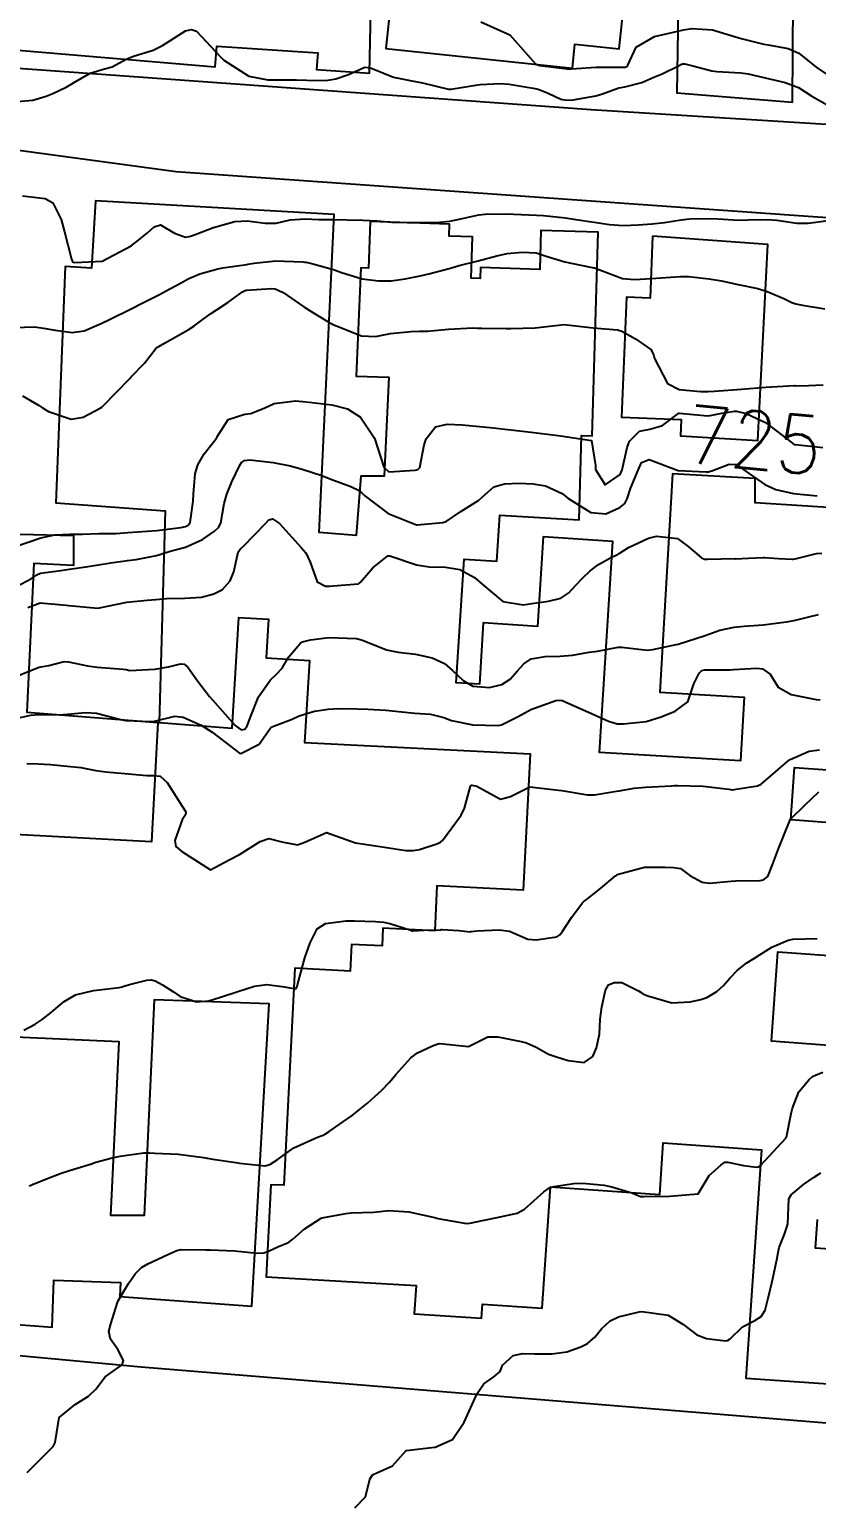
# Model space of a CAD drawing. Header units: metres. Extents: x 307586 to 320046, y 7427249 to 7434250.
# Drawn here: x 309551.4 to 309605.9, y 7432374 to 7432475.7 of the extents above; entities that cross this region are included whole.
import ezdxf
from ezdxf.enums import TextEntityAlignment as Align

# ---------------------------------------------------------------- set-up
doc = ezdxf.new("R2010")
doc.units = ezdxf.units.M
doc.header["$MEASUREMENT"] = 0
for name, color, linetype in [('Cotas', 45, 'Continuous'), ('Curvas de Nivel 1m', 11, 'Continuous'), ('Curvas de Nivel 5m', 15, 'Continuous'), ('Edificações', 30, 'Continuous'), ('Vias Primárias', 230, 'Continuous')]:
    doc.layers.add(name, color=color, linetype=linetype)
doc.styles.add('Style-STANDARD', font='STANDARD.shx')

msp = doc.modelspace()

# ---------------------------------------------------------------- linework, layer by layer
at = {"layer": 'Curvas de Nivel 1m', "flags": 128}
for points, elevation in [([(309550.59, 7432470.7), (309551.68, 7432470.8), (309552.6, 7432471.08), (309553.05, 7432471.25), (309553.97, 7432471.69), (309554.37, 7432471.92), (309554.61, 7432472.07), (309555.63, 7432472.66), (309556.62, 7432472.96), (309557.16, 7432473.11), (309558.13, 7432473.64), (309558.63, 7432473.83), (309560, 7432474.25), (309560.64, 7432474.57), (309562.22, 7432475.59), (309562.65, 7432475.68), (309563, 7432475.58), (309564.64, 7432473.8), (309564.88, 7432473.56), (309566.62, 7432472.45), (309567.93, 7432472.2), (309568.61, 7432472.21), (309569.9, 7432472.21), (309570.61, 7432472.19), (309571.93, 7432472.16), (309572.62, 7432472.27), (309573.49, 7432472.58), (309574.63, 7432473.09), (309575.03, 7432473.04), (309576.62, 7432472.39), (309577.88, 7432472.13), (309578.61, 7432472), (309580.42, 7432471.55), (309580.61, 7432471.55), (309582.14, 7432471.82), (309582.61, 7432471.87), (309584, 7432471.94), (309584.61, 7432471.9), (309586.28, 7432471.63), (309586.61, 7432471.55), (309587.31, 7432471.29), (309588.19, 7432470.86), (309588.6, 7432470.79), (309589.04, 7432470.82), (309590.6, 7432471.09), (309591.06, 7432471.24), (309592.2, 7432471.64), (309592.61, 7432471.71), (309593.79, 7432472.03), (309594.62, 7432472.39), (309595.2, 7432472.62), (309596.31, 7432473.18), (309596.53, 7432473.29), (309596.63, 7432473.3), (309596.76, 7432473.3), (309597.3, 7432473.17), (309598.63, 7432472.83), (309598.98, 7432472.79), (309600.63, 7432472.69), (309601.14, 7432472.61), (309602.62, 7432472.27), (309603.69, 7432472.02), (309604.61, 7432471.67), (309605.54, 7432471.07), (309606.6, 7432470.48)], 721), ([(309550.97, 7432464.17), (309552.52, 7432464), (309553.06, 7432463.69), (309553.64, 7432462.55), (309553.86, 7432461.69), (309554.34, 7432459.8), (309554.39, 7432459.68), (309554.46, 7432459.59), (309554.57, 7432459.57), (309556.46, 7432459.66), (309558.47, 7432460.72), (309558.99, 7432461.11), (309559.61, 7432461.62), (309560.07, 7432462.03), (309560.49, 7432462.17), (309561.48, 7432461.59), (309562.22, 7432461.32), (309562.48, 7432461.37), (309562.64, 7432461.42), (309563.08, 7432461.57), (309564.09, 7432461.97), (309564.49, 7432462.09), (309565.65, 7432462.4), (309566.5, 7432462.46), (309567.73, 7432462.28), (309568.49, 7432462.29), (309569.47, 7432462.53), (309570.5, 7432462.59), (309571.43, 7432462.55), (309572.5, 7432462.54), (309573.42, 7432462.53), (309574.5, 7432462.5), (309575.49, 7432462.44), (309576.5, 7432462.37), (309577.56, 7432462.34), (309578.5, 7432462.34), (309579.54, 7432462.33), (309580.5, 7432462.42), (309581.27, 7432462.59), (309582.51, 7432462.86), (309582.94, 7432462.91), (309584.51, 7432462.93), (309584.9, 7432462.92), (309586.51, 7432462.85), (309586.99, 7432462.81), (309588.5, 7432462.65), (309589.22, 7432462.54), (309590.5, 7432462.35), (309591.54, 7432462.19), (309592.5, 7432462.13), (309593.53, 7432462.18), (309594.5, 7432462.25), (309595.35, 7432462.34), (309596.5, 7432462.51), (309597.1, 7432462.58), (309598.5, 7432462.62), (309599.05, 7432462.6), (309600.5, 7432462.5), (309601.11, 7432462.51), (309602.5, 7432462.55), (309603.11, 7432462.49), (309604.5, 7432462.28), (309605.29, 7432462.29), (309606.5, 7432462.44)], 722), ([(309550.41, 7432455.08), (309551.8, 7432455.11), (309552.41, 7432455.03), (309553.21, 7432454.89), (309554.4, 7432454.72), (309555.22, 7432454.85), (309556.41, 7432455.35), (309557.03, 7432455.65), (309558.42, 7432456.35), (309559.28, 7432456.77), (309560.43, 7432457.35), (309560.89, 7432457.6), (309561.88, 7432458.15), (309562.45, 7432458.46), (309563.23, 7432458.79), (309564.46, 7432459.12), (309564.82, 7432459.19), (309566.46, 7432459.44), (309566.54, 7432459.46), (309566.97, 7432459.53), (309568.46, 7432459.68), (309570.35, 7432459.61), (309570.46, 7432459.6), (309570.57, 7432459.6), (309571.04, 7432459.48), (309572.46, 7432459.08), (309573.02, 7432458.88), (309574.45, 7432458.45), (309575.58, 7432458.29), (309576.45, 7432458.29), (309577.42, 7432458.43), (309578.45, 7432458.64), (309579.05, 7432458.78), (309580.46, 7432459.16), (309580.62, 7432459.21), (309581.16, 7432459.36), (309582.47, 7432459.69), (309583.75, 7432460.04), (309584.47, 7432460.2), (309585.5, 7432460.28), (309586.47, 7432460.23), (309587.18, 7432460), (309588.47, 7432459.61), (309590.24, 7432459.25), (309590.46, 7432459.21), (309590.52, 7432459.19), (309592.45, 7432458.47), (309593.27, 7432458.39), (309594.45, 7432458.47), (309595.13, 7432458.51), (309596.45, 7432458.61), (309597.02, 7432458.6), (309598.45, 7432458.43), (309599.29, 7432458.3), (309600.45, 7432458.05), (309601.8, 7432457.76), (309602.44, 7432457.57), (309603.6, 7432457.09), (309604.16, 7432456.81), (309604.43, 7432456.7), (309604.89, 7432456.62), (309606.43, 7432456.37)], 723), ([(309550.97, 7432450.34), (309552.07, 7432449.7), (309552.34, 7432449.52), (309552.76, 7432449.27), (309554.33, 7432448.74), (309555.15, 7432448.86), (309556.34, 7432449.49), (309556.44, 7432449.56), (309556.54, 7432449.66), (309558.36, 7432451.53), (309558.41, 7432451.58), (309558.45, 7432451.63), (309559.4, 7432452.6), (309560.19, 7432453.61), (309560.3, 7432453.71), (309560.39, 7432453.76), (309560.77, 7432453.98), (309562.41, 7432454.92), (309562.81, 7432455.17), (309563.37, 7432455.57), (309563.97, 7432456.01), (309564.42, 7432456.32), (309565.16, 7432456.81), (309566.17, 7432457.54), (309566.35, 7432457.63), (309566.43, 7432457.65), (309568.19, 7432457.76), (309568.44, 7432457.74), (309568.99, 7432457.5), (309570.42, 7432456.5), (309571.04, 7432456.1), (309572.09, 7432455.46), (309572.3, 7432455.35), (309572.41, 7432455.29), (309572.71, 7432455.16), (309574.4, 7432454.5), (309575.37, 7432454.46), (309576.41, 7432454.66), (309577.81, 7432454.8), (309578.41, 7432454.81), (309578.97, 7432454.83), (309580.41, 7432454.95), (309582.1, 7432455.04), (309582.41, 7432455.03), (309582.72, 7432455.03), (309584.41, 7432455.01), (309584.72, 7432455.01), (309586.41, 7432455.06), (309588.41, 7432455.27), (309590.41, 7432455.06), (309592.11, 7432454.92), (309592.41, 7432454.83), (309593.34, 7432454.28), (309594.4, 7432453.54), (309594.58, 7432453.2), (309594.65, 7432452.93), (309595.55, 7432451.19), (309596.36, 7432450.79), (309597.84, 7432450.64), (309598.36, 7432450.65), (309598.82, 7432450.68), (309600.36, 7432450.79), (309600.68, 7432450.8), (309602.36, 7432450.95), (309604.33, 7432451.05), (309604.36, 7432451.05), (309604.4, 7432451.04), (309605.31, 7432451.07), (309606.32, 7432451.11)], 724), ([(309550.19, 7432436.98), (309551.59, 7432437.71), (309551.94, 7432437.96), (309552.2, 7432438.07), (309553.62, 7432438.26), (309554.2, 7432438.36), (309555.34, 7432438.53), (309556.21, 7432438.65), (309557.07, 7432438.79), (309558.21, 7432438.96), (309558.81, 7432439.03), (309560.22, 7432439.3), (309560.45, 7432439.38), (309561.16, 7432439.6), (309562.23, 7432439.88), (309563.4, 7432440.4), (309564.24, 7432440.99), (309564.53, 7432441.26), (309564.68, 7432441.56), (309564.91, 7432442.91), (309565.08, 7432443.55), (309565.44, 7432444.39), (309565.99, 7432445.54), (309566.1, 7432445.74), (309566.3, 7432445.87), (309566.67, 7432445.91), (309568.3, 7432445.74), (309569.46, 7432445.5), (309570.29, 7432445.27), (309571.65, 7432444.83), (309572.28, 7432444.59), (309573.66, 7432444.07), (309574.28, 7432443.77), (309574.64, 7432443.44), (309576.25, 7432442.2), (309578.21, 7432441.43), (309578.24, 7432441.42), (309580.03, 7432441.59), (309580.25, 7432441.66), (309581.27, 7432442.34), (309582.27, 7432442.97), (309582.49, 7432443.11), (309582.75, 7432443.34), (309583.55, 7432444.06), (309584.28, 7432444.25), (309585.29, 7432444.3), (309586.28, 7432444.27), (309587.13, 7432444.13), (309588.28, 7432443.6), (309588.67, 7432443.27), (309590.26, 7432442.27), (309591.3, 7432442.19), (309592.26, 7432442.62), (309592.61, 7432442.89), (309592.76, 7432443.22), (309593, 7432443.93), (309593.52, 7432445.21), (309593.77, 7432445.73), (309594.3, 7432445.95), (309596.29, 7432445.18), (309598.24, 7432445.1), (309598.29, 7432445.09), (309598.36, 7432445.08), (309598.63, 7432445.15), (309599.82, 7432445.61), (309600.3, 7432445.59), (309601.01, 7432445.12), (309602.28, 7432444.21), (309603.04, 7432443.86), (309604.28, 7432443.6), (309605.91, 7432443.43)], 726), ([(309551.33, 7432435.71), (309552.18, 7432436.03), (309553.98, 7432435.87), (309554.17, 7432435.84), (309556.17, 7432435.66), (309558.18, 7432436.08), (309559.58, 7432436.22), (309560.18, 7432436.26), (309560.92, 7432436.34), (309562.18, 7432436.35), (309563.34, 7432436.41), (309564.18, 7432436.64), (309564.79, 7432436.96), (309565.33, 7432437.55), (309565.57, 7432438.17), (309565.88, 7432439.54), (309566.02, 7432439.75), (309566.23, 7432439.96), (309567.76, 7432441.52), (309568, 7432441.76), (309568.25, 7432441.83), (309568.74, 7432441.51), (309570.23, 7432439.86), (309570.4, 7432439.67), (309570.56, 7432439.48), (309570.85, 7432438.84), (309571.33, 7432437.47), (309571.91, 7432437.18), (309572.19, 7432437.18), (309572.44, 7432437.21), (309574.19, 7432437.35), (309574.25, 7432437.38), (309574.31, 7432437.44), (309575.18, 7432438.46), (309576.22, 7432439.28), (309576.36, 7432439.28), (309578.21, 7432438.66), (309579.08, 7432438.51), (309580.21, 7432438.5), (309581.19, 7432438.34), (309582.21, 7432437.79), (309582.75, 7432437.33), (309584.18, 7432436.11), (309585.59, 7432435.9), (309586.18, 7432435.99), (309587.32, 7432436.15), (309588.19, 7432436.36), (309588.73, 7432436.73), (309589.23, 7432437.26), (309589.7, 7432437.76), (309590.21, 7432438.25), (309590.78, 7432438.68), (309591.77, 7432439.23), (309592.09, 7432439.36), (309592.22, 7432439.43), (309592.87, 7432439.86), (309594.24, 7432440.5), (309594.79, 7432440.64), (309596.24, 7432440.48), (309596.99, 7432439.92), (309597.91, 7432439.15), (309598.12, 7432439.05), (309598.22, 7432439.05), (309598.32, 7432439.05), (309600.22, 7432439.09), (309600.27, 7432439.08), (309601.17, 7432439.12), (309602.17, 7432439.16), (309602.22, 7432439.16), (309602.27, 7432439.16), (309603.23, 7432439.09), (309604.18, 7432439.04), (309604.22, 7432439.04), (309604.26, 7432439.05), (309604.39, 7432439.08), (309605.86, 7432439.43), (309606.23, 7432439.47)], 727), ([(309550.11, 7432430.78), (309551.93, 7432431.51), (309552.12, 7432431.58), (309552.22, 7432431.6), (309552.77, 7432431.69), (309553.85, 7432431.96), (309554.13, 7432431.94), (309555.45, 7432431.67), (309556.12, 7432431.59), (309557.93, 7432431.44), (309558.12, 7432431.41), (309558.38, 7432431.36), (309560.12, 7432431.44), (309561.05, 7432431.6), (309561.89, 7432431.82), (309562.13, 7432431.78), (309562.38, 7432431.58), (309563.05, 7432430.63), (309563.89, 7432429.56), (309564.1, 7432429.32), (309565.66, 7432427.54), (309566.08, 7432427.24), (309566.34, 7432427.28), (309566.5, 7432427.53), (309566.74, 7432428.18), (309567.28, 7432429.52), (309568.11, 7432430.71), (309568.53, 7432431.09), (309568.91, 7432431.5), (309569.36, 7432432.27), (309570.15, 7432433.21), (309570.32, 7432433.32), (309570.87, 7432433.48), (309572.15, 7432433.62), (309574.02, 7432433.57), (309574.15, 7432433.55), (309574.48, 7432433.44), (309576.14, 7432432.78), (309576.94, 7432432.61), (309578.14, 7432432.48), (309579.29, 7432432.22), (309580.13, 7432431.83), (309580.69, 7432431.36), (309581.43, 7432430.66), (309582.11, 7432430.27), (309583.26, 7432430.18), (309584.11, 7432430.37), (309584.68, 7432430.75), (309585.17, 7432431.31), (309585.62, 7432431.82), (309586.14, 7432432.16), (309587.11, 7432432.32), (309588.14, 7432432.33), (309588.98, 7432432.42), (309590.14, 7432432.61), (309590.71, 7432432.68), (309592.15, 7432432.97), (309592.4, 7432432.97), (309594.15, 7432432.76), (309594.55, 7432432.79), (309596.15, 7432433.15), (309596.18, 7432433.15), (309596.3, 7432433.18), (309598.16, 7432433.78), (309599.18, 7432434.13), (309600.17, 7432434.35), (309600.87, 7432434.42), (309602.17, 7432434.51), (309603.79, 7432434.71), (309604.17, 7432434.78), (309604.41, 7432434.84), (309605.34, 7432435.07), (309606.01, 7432435.23)], 728), ([(309550.08, 7432427.93), (309551.54, 7432428.25), (309552.08, 7432428.3), (309553.47, 7432428.29), (309554.08, 7432428.33), (309555.31, 7432428.45), (309556.08, 7432428.39), (309557.75, 7432427.96), (309558.08, 7432427.9), (309559.86, 7432427.82), (309560.08, 7432427.85), (309561.49, 7432428.18), (309562.08, 7432428.13), (309563.32, 7432427.57), (309564.08, 7432427.09), (309565.96, 7432425.64), (309566.05, 7432425.61), (309567.32, 7432426.26), (309568.08, 7432427.33), (309568.16, 7432427.43), (309568.38, 7432427.51), (309569.6, 7432427.98), (309570.09, 7432428.21), (309571.16, 7432428.54), (309572.1, 7432428.67), (309572.83, 7432428.72), (309574.1, 7432428.69), (309574.84, 7432428.68), (309576.09, 7432428.61), (309577.18, 7432428.49), (309578.09, 7432428.4), (309579.16, 7432428.32), (309580.09, 7432428.09), (309580.63, 7432427.9), (309582.09, 7432427.59), (309583.85, 7432427.55), (309584.09, 7432427.59), (309585.24, 7432428.16), (309586.1, 7432428.65), (309587.84, 7432429.27), (309588.1, 7432429.3), (309588.28, 7432429.27), (309590.1, 7432428.46), (309591.49, 7432427.84), (309592.09, 7432427.66), (309592.51, 7432427.65), (309594.09, 7432427.83), (309595.13, 7432428.15), (309596.1, 7432428.54), (309596.97, 7432429.17), (309597.37, 7432430.42), (309597.75, 7432431.16), (309597.94, 7432431.34), (309598.13, 7432431.39), (309599.86, 7432431.4), (309600.13, 7432431.41), (309601.73, 7432431.51), (309602.13, 7432431.46), (309602.67, 7432431.1), (309603.22, 7432430.2), (309604.11, 7432429.69), (309605.83, 7432429.34), (309606.11, 7432429.32)], 729), ([(309551.06, 7432406.47), (309551.83, 7432406.88), (309552.32, 7432407.21), (309552.94, 7432407.69), (309553.43, 7432408.1), (309553.85, 7432408.46), (309554.62, 7432408.91), (309555.86, 7432409.22), (309557.65, 7432409.42), (309557.86, 7432409.48), (309557.97, 7432409.52), (309558.35, 7432409.63), (309559.56, 7432409.92), (309559.87, 7432409.96), (309560.14, 7432409.88), (309560.65, 7432409.6), (309561.39, 7432409.12), (309561.85, 7432408.79), (309563, 7432408.42), (309563.85, 7432408.51), (309564.65, 7432408.76), (309565.86, 7432409.15), (309567, 7432409.52), (309567.86, 7432409.64), (309568.91, 7432409.5), (309569.86, 7432409.34), (309569.95, 7432409.49), (309569.98, 7432409.6), (309570.48, 7432411.48), (309570.86, 7432412.51), (309571.33, 7432413.47), (309571.92, 7432413.86), (309573.33, 7432414.04), (309573.92, 7432414.04), (309575.36, 7432413.99), (309575.92, 7432413.95), (309576.36, 7432413.86), (309577.8, 7432413.39), (309577.91, 7432413.35), (309577.96, 7432413.34), (309578.74, 7432413.38), (309579.86, 7432413.42), (309579.91, 7432413.43), (309579.97, 7432413.43), (309581.14, 7432413.36), (309581.91, 7432413.28), (309581.97, 7432413.29), (309582.39, 7432413.34), (309583.91, 7432413.42), (309584.63, 7432413.31), (309585.9, 7432412.77), (309586.48, 7432412.72), (309587.91, 7432412.92), (309588.12, 7432413.06), (309588.28, 7432413.27), (309588.92, 7432414.27), (309589.65, 7432415.25), (309589.8, 7432415.39), (309589.94, 7432415.48), (309590.93, 7432416.26), (309591.96, 7432417.14), (309592.01, 7432417.18), (309592.09, 7432417.23), (309593.97, 7432417.74), (309595.4, 7432417.75), (309595.97, 7432417.73), (309596.46, 7432417.66), (309597.11, 7432417.16), (309597.96, 7432416.7), (309598.46, 7432416.64), (309599.96, 7432416.77), (309600.29, 7432416.79), (309601.96, 7432416.83), (309602.2, 7432416.87), (309602.5, 7432417.1), (309602.85, 7432417.97), (309603.26, 7432419.09), (309604, 7432420.91), (309604.05, 7432421.04), (309604.08, 7432421.08), (309605.05, 7432422.03), (309606.03, 7432422.96)], 731), ([(309551.43, 7432395.7), (309551.62, 7432395.78), (309551.69, 7432395.81), (309553.03, 7432396.36), (309553.71, 7432396.6), (309554.52, 7432396.86), (309555.72, 7432397.23), (309556.04, 7432397.33), (309557.16, 7432397.64), (309557.72, 7432397.76), (309559.35, 7432397.99), (309559.73, 7432397.99), (309560.1, 7432397.97), (309561.73, 7432397.89), (309563.65, 7432397.63), (309563.72, 7432397.62), (309564.13, 7432397.56), (309565.72, 7432397.32), (309565.97, 7432397.28), (309567.72, 7432397.09), (309568.05, 7432397.17), (309568.57, 7432397.5), (309569.23, 7432397.99), (309569.73, 7432398.33), (309571.35, 7432399.07), (309571.74, 7432399.22), (309571.9, 7432399.3), (309572.17, 7432399.46), (309573.09, 7432400.1), (309573.75, 7432400.58), (309574.24, 7432400.95), (309574.82, 7432401.43), (309575.32, 7432401.88), (309575.78, 7432402.29), (309576.33, 7432402.87), (309576.78, 7432403.41), (309577.8, 7432404.56), (309578.28, 7432404.91), (309579.31, 7432405.38), (309579.67, 7432405.52), (309579.82, 7432405.54), (309581.81, 7432405.35), (309583.14, 7432406.02), (309583.82, 7432406.01), (309585.43, 7432405.69), (309585.82, 7432405.6), (309586.47, 7432405.29), (309587.33, 7432404.8), (309587.81, 7432404.64), (309588.69, 7432404.38), (309589.8, 7432404.24), (309590.39, 7432404.66), (309590.66, 7432405.24), (309590.86, 7432406.2), (309590.91, 7432407.24), (309591.01, 7432408.08), (309591.28, 7432409.24), (309591.49, 7432409.61), (309591.87, 7432409.77), (309592.41, 7432409.76), (309593.56, 7432409.2), (309593.73, 7432409.07), (309593.86, 7432408.99), (309594.2, 7432408.85), (309595.85, 7432408.36), (309597.12, 7432408.42), (309597.86, 7432408.6), (309598.27, 7432408.73), (309598.97, 7432409.14), (309599.44, 7432409.56), (309599.87, 7432410.06), (309600.39, 7432410.61), (309601.05, 7432411.12), (309601.57, 7432411.44), (309601.89, 7432411.65), (309602.78, 7432412.22), (309603.91, 7432412.7), (309604.23, 7432412.76), (309605.91, 7432412.82)], 732), ([(309551.29, 7432375.87), (309551.46, 7432376.06), (309552.29, 7432376.88), (309553.08, 7432377.68), (309553.22, 7432377.95), (309553.5, 7432379.68), (309554.6, 7432380.58), (309555.52, 7432381.15), (309556.03, 7432381.65), (309556.68, 7432382.5), (309557.55, 7432383.12), (309557.84, 7432383.33), (309557.94, 7432383.63), (309557.56, 7432384.39), (309557.04, 7432385.11), (309556.94, 7432385.64), (309557.06, 7432386.16), (309557.53, 7432387.63), (309557.6, 7432387.8), (309558.28, 7432388.96), (309558.75, 7432389.62), (309559.18, 7432390.06), (309559.63, 7432390.32), (309561, 7432390.95), (309561.64, 7432391.24), (309561.93, 7432391.29), (309563.64, 7432391.28), (309563.93, 7432391.27), (309565.64, 7432391.2), (309567.16, 7432391.04), (309567.64, 7432391.06), (309567.96, 7432391.18), (309568.67, 7432391.5), (309569.35, 7432391.79), (309569.65, 7432392.02), (309570.44, 7432392.7), (309571.6, 7432393.46), (309571.67, 7432393.49), (309573.32, 7432393.8), (309573.68, 7432393.83), (309575.22, 7432393.89), (309575.68, 7432393.93), (309576.27, 7432394), (309577.68, 7432393.91), (309579.56, 7432393.48), (309579.67, 7432393.45), (309580.2, 7432393.36), (309581.67, 7432393.11), (309581.9, 7432393.12), (309582.88, 7432393.33), (309583.67, 7432393.49), (309585.17, 7432393.82), (309585.68, 7432394.09), (309587.01, 7432395.28), (309587.41, 7432395.56), (309587.7, 7432395.66), (309589.09, 7432395.87), (309589.7, 7432395.9), (309591.19, 7432395.74), (309591.7, 7432395.63), (309593.1, 7432395.21), (309593.52, 7432395.03), (309593.69, 7432394.97), (309593.93, 7432394.96), (309595.69, 7432394.99), (309597.69, 7432395.15), (309598.44, 7432396.42), (309599.24, 7432397.13), (309599.52, 7432397.34), (309599.73, 7432397.35), (309600.82, 7432397.12), (309601.72, 7432397), (309601.82, 7432397.01), (309601.99, 7432397.11), (309603.74, 7432399.01), (309603.77, 7432399.05), (309603.78, 7432399.08), (309604.12, 7432400.71), (309604.21, 7432401.08), (309604.65, 7432402.2), (309605.35, 7432403.06), (309605.59, 7432403.27), (309605.8, 7432403.37), (309606.3, 7432403.56)], 733), ([(309573.94, 7432373.43), (309574.67, 7432374.2), (309574.98, 7432375.42), (309575.17, 7432375.71), (309575.46, 7432375.85), (309576.54, 7432376.33), (309577.48, 7432377.39), (309579.26, 7432377.6), (309579.49, 7432377.62), (309580.7, 7432378.15), (309581.5, 7432379.35), (309582.4, 7432381.34), (309582.85, 7432382.01), (309583.54, 7432382.5), (309584, 7432382.86), (309584.16, 7432383.31), (309584.89, 7432383.97), (309585.56, 7432384.1), (309586.37, 7432384.09), (309587.56, 7432384.08), (309588.6, 7432384.22), (309589.57, 7432384.57), (309590.02, 7432384.8), (309590.54, 7432385.24), (309591, 7432385.82), (309591.59, 7432386.36), (309592.17, 7432386.65), (309593.6, 7432387), (309593.79, 7432387.01), (309595.6, 7432386.75), (309596.63, 7432386.13), (309597.58, 7432385.39), (309598.26, 7432385.14), (309599.57, 7432384.98), (309599.7, 7432385), (309599.9, 7432385.13), (309600.75, 7432385.96), (309601.59, 7432386.4), (309602.03, 7432386.67), (309602.32, 7432387.1), (309602.54, 7432388.03), (309602.79, 7432389.09), (309603.13, 7432390.58), (309603.21, 7432391.09), (309603.29, 7432391.45), (309603.66, 7432392.36), (309603.84, 7432392.91), (309603.87, 7432393.08), (309603.96, 7432394.81), (309604.1, 7432395.08), (309604.97, 7432395.8), (309605.71, 7432396.31), (309606.16, 7432396.61)], 734)]:
    msp.add_lwpolyline(points, dxfattribs=dict(at, elevation=elevation))
at = {"layer": 'Curvas de Nivel 5m', "flags": 128}
for points, elevation in [([(309582.66, 7432476.22), (309584.65, 7432475.32), (309586.44, 7432473.3), (309586.63, 7432473.21), (309586.73, 7432473.2), (309588.63, 7432472.97), (309588.93, 7432472.96), (309590.63, 7432473.08), (309590.8, 7432473.08), (309592.63, 7432473.09), (309592.74, 7432473.12), (309592.82, 7432473.22), (309593.4, 7432474.46), (309594.65, 7432475.2), (309596.27, 7432475.57), (309596.66, 7432475.66), (309597.24, 7432475.75), (309598.66, 7432475.67), (309600.42, 7432475.13), (309600.65, 7432475.06), (309602.22, 7432474.68), (309602.65, 7432474.59), (309603.91, 7432474.36), (309604.64, 7432474.04), (309605.85, 7432473.07), (309606.63, 7432472.54)], 720), ([(309550.41, 7432439.91), (309552.23, 7432440.53), (309553.19, 7432440.73), (309554.23, 7432440.77), (309555.11, 7432440.79), (309556.23, 7432440.83), (309557.43, 7432440.83), (309558.24, 7432440.9), (309558.91, 7432440.95), (309560.24, 7432441.04), (309561.9, 7432441.24), (309562.24, 7432441.31), (309562.42, 7432441.4), (309562.56, 7432441.58), (309562.77, 7432443.07), (309562.79, 7432443.57), (309562.9, 7432444.96), (309563.09, 7432445.57), (309563.53, 7432446.33), (309564.31, 7432447.33), (309564.4, 7432447.47), (309564.44, 7432447.56), (309565.18, 7432448.7), (309566.34, 7432449.08), (309566.74, 7432449.13), (309567.71, 7432449.52), (309568.35, 7432449.82), (309569.83, 7432450.01), (309570.35, 7432449.96), (309570.77, 7432449.9), (309572.35, 7432449.73), (309573.44, 7432449.45), (309574.33, 7432448.86), (309575.3, 7432447.43), (309575.75, 7432445.98), (309575.95, 7432445.42), (309576.29, 7432445.09), (309578.11, 7432445.21), (309578.29, 7432445.26), (309578.37, 7432445.31), (309578.43, 7432445.39), (309578.74, 7432446.96), (309578.87, 7432447.38), (309579.51, 7432448.2), (309580.33, 7432448.39), (309581.35, 7432448.33), (309582.33, 7432448.25), (309583.52, 7432448.13), (309584.32, 7432448.05), (309585.73, 7432447.89), (309586.32, 7432447.82), (309587.99, 7432447.61), (309588.32, 7432447.56), (309590.31, 7432447.25), (309590.57, 7432445.52), (309590.59, 7432445.25), (309591.25, 7432444.2), (309592.29, 7432444.91), (309592.43, 7432445.22), (309592.76, 7432446.77), (309592.94, 7432447.21), (309593.63, 7432447.9), (309594.33, 7432448.04), (309595.22, 7432448.3), (309596.34, 7432449.14), (309596.37, 7432449.15), (309598.34, 7432448.97), (309598.51, 7432448.98), (309599.31, 7432449.14), (309600.19, 7432449.28), (309600.34, 7432449.28), (309601, 7432449.12), (309602.33, 7432448.5), (309604.2, 7432447.08), (309604.25, 7432447.02), (309604.31, 7432446.98), (309604.42, 7432446.97), (309606.31, 7432446.78)], 725), ([(309551.25, 7432424.92), (309552.04, 7432424.89), (309552.9, 7432424.84), (309554.04, 7432424.74), (309555, 7432424.63), (309556.04, 7432424.44), (309556.73, 7432424.34), (309558.04, 7432424.23), (309559.56, 7432424.09), (309560.04, 7432424.09), (309560.48, 7432424.04), (309560.96, 7432423.6), (309562.01, 7432421.97), (309562.25, 7432421.58), (309562.22, 7432421.36), (309562, 7432421.01), (309561.5, 7432419.59), (309561.57, 7432419.18), (309561.98, 7432418.84), (309563.96, 7432417.56), (309565.26, 7432418.26), (309565.97, 7432418.63), (309567.39, 7432419.52), (309567.99, 7432419.74), (309568.89, 7432419.5), (309569.98, 7432419.29), (309570.49, 7432419.48), (309571.99, 7432420.15), (309573.98, 7432419.44), (309575.98, 7432419.14), (309577.47, 7432418.89), (309577.98, 7432418.89), (309578.4, 7432418.96), (309579.62, 7432419.37), (309579.87, 7432419.48), (309579.99, 7432419.58), (309581.29, 7432421.35), (309581.53, 7432421.83), (309581.94, 7432423.34), (309582.03, 7432423.41), (309582.38, 7432423.34), (309584.02, 7432422.45), (309584.71, 7432422.63), (309586.03, 7432423.3), (309588.03, 7432423.08), (309588.25, 7432423.05), (309590.03, 7432422.76), (309590.51, 7432422.76), (309592.03, 7432423), (309592.22, 7432423.03), (309593.25, 7432423.21), (309594.03, 7432423.29), (309595.84, 7432423.38), (309596.04, 7432423.39), (309596.26, 7432423.4), (309598.03, 7432423.35), (309599.8, 7432423.13), (309600.03, 7432423.09), (309600.07, 7432423.09), (309600.3, 7432423.13), (309601.78, 7432423.37), (309602.04, 7432423.49), (309603.88, 7432425.08), (309603.98, 7432425.15), (309604.05, 7432425.19), (309605.36, 7432425.77), (309606.06, 7432425.85)], 730)]:
    msp.add_lwpolyline(points, dxfattribs=dict(at, elevation=elevation))
at = {"layer": 'Edificações'}
for points in [[(309577.35, 7432486.35), (309576.08, 7432474.38), (309588.99, 7432473.01), (309589.16, 7432474.66), (309592.21, 7432474.34), (309593.06, 7432482.35), (309594.32, 7432482.21), (309594.21, 7432477.28), (309596.3, 7432477.1), (309596.21, 7432471.3), (309604.2, 7432470.66), (309604.29, 7432484.71), (309600.75, 7432484.73), (309600.77, 7432487.07), (309594.86, 7432487.11), (309594.89, 7432491.69), (309588.68, 7432492.26), (309588.63, 7432491.52), (309585.14, 7432491.75), (309585.08, 7432481.63), (309584.33, 7432481.64), (309584.32, 7432480.82), (309581.15, 7432481.09), (309581.43, 7432485.99)], [(309594.53, 7432461.38), (309594.36, 7432457.1), (309592.72, 7432457.16), (309592.39, 7432448.86), (309596.5, 7432448.7), (309596.45, 7432447.57), (309601.81, 7432447.25), (309602.5, 7432460.81)], [(309547.55, 7432386.35), (309553, 7432385.92), (309553.12, 7432389.19), (309557.73, 7432389.02), (309557.7, 7432388.04), (309566.82, 7432387.37), (309568.01, 7432408.29), (309560.06, 7432408.58), (309559.38, 7432393.66), (309557.06, 7432393.66), (309557.64, 7432405.67), (309548.91, 7432406.06)]]:
    msp.add_lwpolyline(points, close=True, dxfattribs=at)
for points in [[(309543.95, 7432477.57), (309543.71, 7432474.93), (309544.91, 7432474.75), (309564.29, 7432473.1), (309564.39, 7432474.54), (309571.37, 7432474.06), (309571.29, 7432472.92), (309574.95, 7432472.67), (309575.15, 7432482.52)], [(309611.75, 7432442.29), (309601.61, 7432442.94), (309601.61, 7432444.64), (309595.91, 7432444.96), (309595.02, 7432429.85), (309600.87, 7432429.51), (309600.61, 7432425.1), (309590.86, 7432425.67), (309591.79, 7432440.28), (309586.97, 7432440.59), (309586.57, 7432434.4), (309582.82, 7432434.64), (309582.55, 7432430.4), (309580.95, 7432430.5), (309581.5, 7432439.06), (309583.76, 7432438.91), (309583.97, 7432442.1), (309589.45, 7432441.76), (309589.62, 7432447.61), (309590.35, 7432447.59), (309590.77, 7432461.67), (309586.81, 7432461.79), (309586.73, 7432459.09), (309582.63, 7432459.22), (309582.61, 7432458.46), (309581.99, 7432458.48), (309582.08, 7432461.35), (309580.46, 7432461.4), (309580.48, 7432462.23), (309574.99, 7432462.4), (309574.89, 7432459.18), (309574.35, 7432459.2), (309574.03, 7432451.71), (309576.28, 7432451.63), (309575.96, 7432444.79), (309574.35, 7432444.79), (309574.03, 7432440.69), (309571.48, 7432440.89), (309572.5, 7432462.88), (309556.01, 7432463.84), (309555.74, 7432459.18), (309553.9, 7432459.29), (309553.27, 7432442.95), (309560.83, 7432442.39), (309560.42, 7432427.75), (309565.45, 7432427.36), (309565.91, 7432435.01), (309567.96, 7432434.89), (309567.8, 7432432.22), (309570.81, 7432432.04), (309570.46, 7432426.38), (309586.07, 7432425.59), (309585.59, 7432416.15), (309579.62, 7432416.45), (309579.47, 7432413.35), (309575.88, 7432413.53), (309575.82, 7432412.3), (309573.71, 7432412.4), (309573.62, 7432410.56), (309569.78, 7432410.75), (309569.02, 7432395.74), (309568.12, 7432395.78), (309567.8, 7432389.41), (309578.17, 7432388.8), (309578.05, 7432386.85), (309582.7, 7432386.56), (309582.76, 7432387.51), (309586.89, 7432387.25), (309587.46, 7432395.63), (309595.02, 7432395.11), (309595.26, 7432398.67), (309602.06, 7432398.2), (309600.97, 7432382.39), (309612.03, 7432381.63)], [(309550.78, 7432440.77), (309554.48, 7432440.69), (309554.48, 7432438.6), (309551.74, 7432438.76), (309551.26, 7432428.47), (309560.31, 7432427.76), (309559.88, 7432419.5), (309550.02, 7432420.03)], [(309608.66, 7432420.68), (309604.08, 7432421.01), (309604.34, 7432424.65), (309619.98, 7432423.53)], [(309607.92, 7432405.33), (309602.75, 7432405.7), (309603.2, 7432411.89), (309608.01, 7432411.54)], [(309608.04, 7432391.24), (309605.8, 7432391.4), (309605.94, 7432393.37)]]:
    msp.add_lwpolyline(points, dxfattribs=at)
at = {"layer": 'Vias Primárias'}
for points in [[(309481.32, 7432391.02, 0.297493), (309489.14, 7432395.47), (309495.79, 7432465.8, 0.000657), (309496.44, 7432472.8, -0.45583), (309503.18, 7432477.65), (309528.58, 7432474.28), (309543.72, 7432473.47), (309544.9, 7432473.42), (309590.27, 7432470.15), (309654.54, 7432466.13), (309681.96, 7432464.05)], [(309545.76, 7432384.43), (309559.16, 7432383.19), (309614.98, 7432378.61), (309651.91, 7432375.91, 0.037033), (309654.48, 7432375.92, 0.355769), (309659.48, 7432380.65), (309661.82, 7432411.94), (309663.19, 7432430.58), (309664.79, 7432452.58), (309664.95, 7432455.58, 0.341938), (309662.63, 7432458.94), (309637.97, 7432460.7), (309605.93, 7432462.71), (309561.59, 7432465.85), (309544.9, 7432468.1)]]:
    msp.add_lwpolyline(points, format="xyb", dxfattribs=at)

# ---------------------------------------------------------------- texts
at = {"layer": 'Cotas', "style": 'Style-STANDARD'}
msp.add_text('725', height=4, rotation=354.6831, dxfattribs=at).set_placement((309601.55, 7432447.3, 725), align=Align.MIDDLE_CENTER)

doc.saveas('drawing.dxf')
